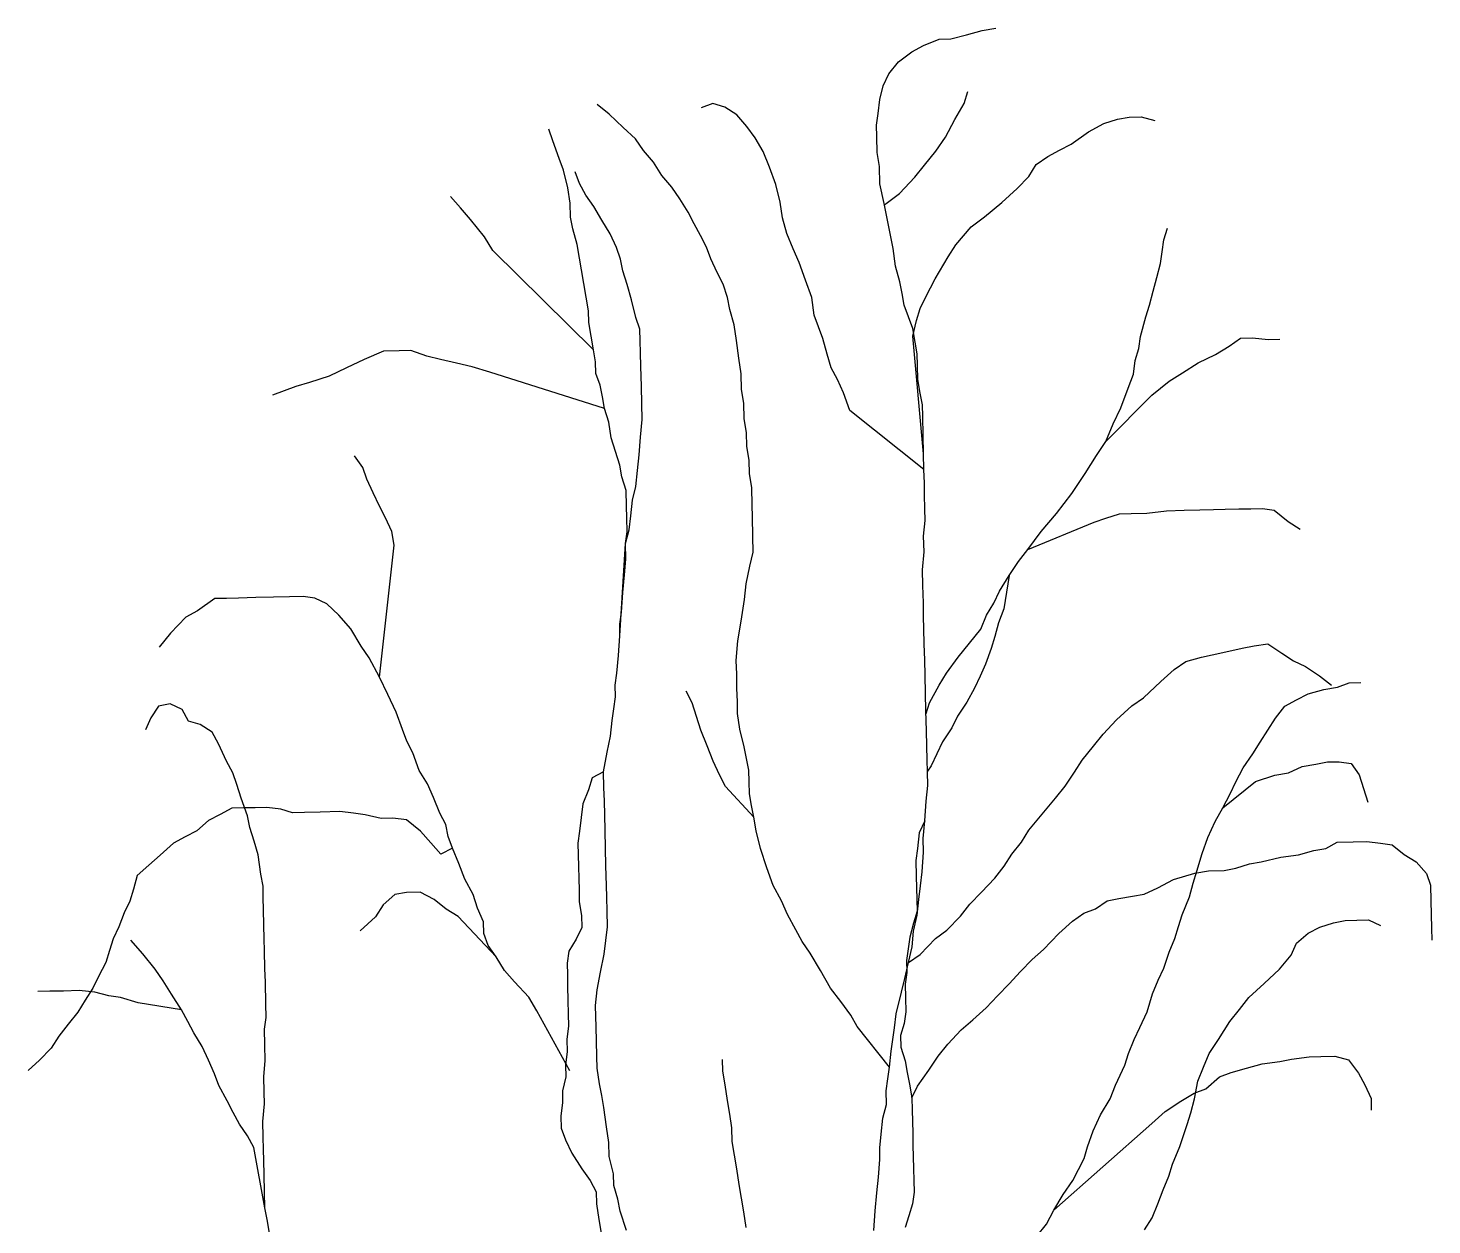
# Model space of a CAD drawing. Header units: metres. Extents: x -2 to 2.7, y 0 to 12.9.
# Drawn here: x -1.154 to 2.045, y 10.145 to 12.871 of the extents above; entities that cross this region are included whole.
import ezdxf

# ---------------------------------------------------------------- set-up
doc = ezdxf.new("R2010")
doc.units = ezdxf.units.M
doc.header["$LTSCALE"] = 0.2

msp = doc.modelspace()

# ---------------------------------------------------------------- linework, layer by layer
for p, q in [((0.9839, 12.856), (1.0195, 12.8658)), ((1.0195, 12.8658), (1.0506, 12.871)), ((0.8597, 12.8172), (0.8862, 12.8313)), ((0.8862, 12.8313), (0.9216, 12.8456)), ((0.9216, 12.8456), (0.9484, 12.8462)), ((0.9484, 12.8462), (0.9839, 12.856)), ((0.829, 12.7941), (0.8597, 12.8172)), ((0.7945, 12.7396), (0.8073, 12.7668)), ((0.8073, 12.7668), (0.829, 12.7941)), ((0.7863, 12.7081), (0.7945, 12.7396)), ((0.4065, 12.6989), (0.3799, 12.6893)), ((0.4335, 12.6906), (0.4065, 12.6989)), ((0.7826, 12.6767), (0.7863, 12.7081)), ((0.9573, 12.6631), (0.9788, 12.6994)), ((0.9788, 12.6994), (0.9871, 12.7264)), ((0.1701, 12.6753), (0.1428, 12.6969)), ((0.2022, 12.6447), (0.1701, 12.6753)), ((0.4608, 12.6734), (0.4335, 12.6906)), ((0.4838, 12.6471), (0.4608, 12.6734)), ((0.7788, 12.6498), (0.7826, 12.6767)), ((1.3284, 12.6632), (1.3551, 12.6683)), ((1.3551, 12.6683), (1.3819, 12.669)), ((1.3819, 12.669), (1.4134, 12.6608)), ((0.042, 12.614), (0.0324, 12.6406)), ((0.2296, 12.6186), (0.2022, 12.6447)), ((0.5023, 12.6207), (0.4838, 12.6471)), ((0.7795, 12.623), (0.7788, 12.6498)), ((0.936, 12.6223), (0.9573, 12.6631)), ((1.2225, 12.607), (1.2621, 12.6347)), ((1.2621, 12.6347), (1.2974, 12.6535)), ((1.2974, 12.6535), (1.3284, 12.6632)), ((0.0563, 12.5741), (0.042, 12.614)), ((0.2482, 12.5922), (0.2296, 12.6186)), ((0.5209, 12.5899), (0.5023, 12.6207)), ((0.7803, 12.5873), (0.7795, 12.623)), ((0.9144, 12.5905), (0.936, 12.6223)), ((1.196, 12.5929), (1.2225, 12.607)), ((0.0659, 12.5475), (0.0563, 12.5741)), ((0.2711, 12.5659), (0.2482, 12.5922)), ((0.5352, 12.5545), (0.5209, 12.5899)), ((0.7856, 12.5561), (0.7803, 12.5873)), ((0.8883, 12.5586), (0.9144, 12.5905)), ((1.1431, 12.5603), (1.1695, 12.5788)), ((1.1695, 12.5788), (1.196, 12.5929)), ((0.0758, 12.5075), (0.0659, 12.5475)), ((0.1024, 12.5171), (0.0928, 12.5437)), ((0.2898, 12.5351), (0.2711, 12.5659)), ((0.5496, 12.5146), (0.5352, 12.5545)), ((0.7865, 12.5159), (0.7856, 12.5561)), ((0.8666, 12.5312), (0.8883, 12.5586)), ((1.1259, 12.5331), (1.1431, 12.5603)), ((0.0812, 12.4719), (0.0758, 12.5075)), ((0.1165, 12.4906), (0.1024, 12.5171)), ((0.3128, 12.5088), (0.2898, 12.5351)), ((0.3313, 12.4824), (0.3128, 12.5088)), ((0.5595, 12.4746), (0.5496, 12.5146)), ((0.7966, 12.4714), (0.7865, 12.5159)), ((0.8318, 12.4946), (0.8666, 12.5312)), ((1.0998, 12.5056), (1.1259, 12.5331)), ((-0.1689, 12.4613), (-0.1919, 12.4876)), ((0.135, 12.4643), (0.1165, 12.4906)), ((0.3499, 12.4516), (0.3313, 12.4824)), ((0.5649, 12.4389), (0.5595, 12.4746)), ((0.801, 12.4715), (0.8318, 12.4946)), ((1.0648, 12.4735), (1.0998, 12.5056)), ((-0.146, 12.4351), (-0.1689, 12.4613)), ((0.0819, 12.4406), (0.0812, 12.4719)), ((0.1536, 12.4334), (0.135, 12.4643)), ((0.364, 12.4251), (0.3499, 12.4516)), ((0.8017, 12.4447), (0.7966, 12.4714)), ((0.7973, 12.4676), (0.801, 12.4715)), ((0.8068, 12.418), (0.8017, 12.4447)), ((1.0253, 12.4412), (1.0648, 12.4735)), ((-0.1137, 12.3956), (-0.146, 12.4351)), ((0.0871, 12.4139), (0.0819, 12.4406)), ((0.0969, 12.3784), (0.0871, 12.4139)), ((0.1723, 12.4026), (0.1536, 12.4334)), ((0.3781, 12.3986), (0.364, 12.4251)), ((0.5747, 12.4034), (0.5649, 12.4389)), ((0.8169, 12.3691), (0.8068, 12.418)), ((0.9598, 12.377), (0.9946, 12.4181)), ((0.9946, 12.4181), (1.0253, 12.4412)), ((1.4335, 12.3885), (1.4418, 12.4156)), ((-0.0951, 12.3648), (-0.1137, 12.3956)), ((0.1865, 12.3716), (0.1723, 12.4026)), ((0.3921, 12.3722), (0.3781, 12.3986)), ((0.5889, 12.368), (0.5747, 12.4034)), ((1.4297, 12.3616), (1.4335, 12.3885)), ((0.134, 12.1378), (-0.0951, 12.3648)), ((0.1021, 12.3472), (0.0969, 12.3784)), ((0.1072, 12.3205), (0.1021, 12.3472)), ((0.196, 12.345), (0.1865, 12.3716)), ((0.4017, 12.3456), (0.3921, 12.3722)), ((0.6031, 12.337), (0.5889, 12.368)), ((0.8224, 12.329), (0.8169, 12.3691)), ((0.9125, 12.2999), (0.9426, 12.3498)), ((0.9426, 12.3498), (0.9598, 12.377)), ((1.4258, 12.3347), (1.4297, 12.3616)), ((0.1124, 12.2893), (0.1072, 12.3205)), ((0.2012, 12.3183), (0.196, 12.345)), ((0.2109, 12.2873), (0.2012, 12.3183)), ((0.4159, 12.3146), (0.4017, 12.3456)), ((0.4299, 12.2881), (0.4159, 12.3146)), ((0.6175, 12.2972), (0.6031, 12.337)), ((0.8322, 12.2934), (0.8224, 12.329)), ((1.4177, 12.3032), (1.4258, 12.3347)), ((0.1177, 12.2582), (0.1124, 12.2893)), ((0.2207, 12.2517), (0.2109, 12.2873)), ((0.4396, 12.2571), (0.4299, 12.2881)), ((0.6319, 12.2573), (0.6175, 12.2972)), ((0.8373, 12.2667), (0.8322, 12.2934)), ((0.8912, 12.2591), (0.9125, 12.2999)), ((1.4095, 12.2717), (1.4177, 12.3032)), ((0.1229, 12.227), (0.1177, 12.2582)), ((0.2306, 12.2117), (0.2207, 12.2517)), ((0.4447, 12.2304), (0.4396, 12.2571)), ((0.6373, 12.2172), (0.6319, 12.2573)), ((0.8424, 12.24), (0.8373, 12.2667)), ((0.8784, 12.232), (0.8912, 12.2591)), ((1.4013, 12.2402), (1.4095, 12.2717)), ((0.1236, 12.2002), (0.1229, 12.227)), ((0.4545, 12.1948), (0.4447, 12.2304)), ((0.852, 12.2134), (0.8424, 12.24)), ((0.8701, 12.2049), (0.8784, 12.232)), ((1.393, 12.2132), (1.4013, 12.2402)), ((0.1288, 12.169), (0.1236, 12.2002)), ((0.2402, 12.1851), (0.2306, 12.2117)), ((0.4599, 12.1592), (0.4545, 12.1948)), ((0.6469, 12.1906), (0.6373, 12.2172)), ((0.6565, 12.164), (0.6469, 12.1906)), ((0.8616, 12.1868), (0.852, 12.2134)), ((0.8668, 12.1557), (0.8616, 12.1868)), ((0.862, 12.169), (0.8701, 12.2049)), ((1.3807, 12.1682), (1.393, 12.2132)), ((0.134, 12.1378), (0.1288, 12.169)), ((0.2408, 12.1583), (0.2402, 12.1851)), ((0.2415, 12.1315), (0.2408, 12.1583)), ((0.4653, 12.1191), (0.4599, 12.1592)), ((0.6663, 12.1284), (0.6565, 12.164)), ((0.8864, 11.9013), (0.862, 12.169)), ((0.872, 12.129), (0.8668, 12.1557)), ((1.3769, 12.1412), (1.3807, 12.1682)), ((1.5824, 12.1462), (1.6088, 12.1648)), ((1.6088, 12.1648), (1.6356, 12.1654)), ((1.6356, 12.1654), (1.6715, 12.1618)), ((1.6715, 12.1618), (1.6983, 12.1625)), ((-0.3443, 12.1352), (-0.3886, 12.1162)), ((-0.3086, 12.136), (-0.3443, 12.1352)), ((-0.2818, 12.1367), (-0.3086, 12.136)), ((-0.2457, 12.1241), (-0.2818, 12.1367)), ((-0.2142, 12.116), (-0.2457, 12.1241)), ((0.1391, 12.1111), (0.134, 12.1378)), ((0.2422, 12.1002), (0.2415, 12.1315)), ((0.676, 12.0974), (0.6663, 12.1284)), ((0.8726, 12.1022), (0.872, 12.129)), ((1.3686, 12.1142), (1.3769, 12.1412)), ((1.5118, 12.1088), (1.5516, 12.1276)), ((1.5516, 12.1276), (1.5824, 12.1462)), ((-0.4284, 12.0973), (-0.4681, 12.0785)), ((-0.3886, 12.1162), (-0.4284, 12.0973)), ((-0.1782, 12.1079), (-0.2142, 12.116)), ((-0.1423, 12.0998), (-0.1782, 12.1079)), ((-0.1017, 12.0874), (-0.1423, 12.0998)), ((0.1398, 12.0843), (0.1391, 12.1111)), ((0.2433, 12.0556), (0.2422, 12.1002)), ((0.4707, 12.0834), (0.4653, 12.1191)), ((0.6901, 12.0709), (0.676, 12.0974)), ((0.8734, 12.0709), (0.8726, 12.1022)), ((1.3649, 12.0828), (1.3686, 12.1142)), ((1.4766, 12.0856), (1.5118, 12.1088)), ((-0.5125, 12.064), (-0.5436, 12.0543)), ((-0.4681, 12.0785), (-0.5125, 12.064)), ((0.1596, 12.0043), (-0.1017, 12.0874)), ((0.1494, 12.0577), (0.1398, 12.0843)), ((0.4715, 12.0477), (0.4707, 12.0834)), ((0.7042, 12.0399), (0.6901, 12.0709)), ((0.8786, 12.0397), (0.8734, 12.0709)), ((1.3523, 12.0512), (1.3649, 12.0828)), ((1.4063, 12.0347), (1.4458, 12.0669)), ((1.4458, 12.0669), (1.4766, 12.0856)), ((-0.5702, 12.0447), (-0.5968, 12.0351)), ((-0.5436, 12.0543), (-0.5702, 12.0447)), ((0.1545, 12.031), (0.1494, 12.0577)), ((0.1596, 12.0043), (0.1545, 12.031)), ((0.2443, 12.0153), (0.2433, 12.0556)), ((0.4768, 12.0165), (0.4715, 12.0477)), ((0.7186, 12), (0.7042, 12.0399)), ((0.8837, 12.013), (0.8786, 12.0397)), ((1.3016, 11.9293), (1.4063, 12.0347)), ((1.3355, 12.0061), (1.3523, 12.0512)), ((0.1693, 11.9733), (0.1596, 12.0043)), ((0.2452, 11.9796), (0.2443, 12.0153)), ((0.4776, 11.9808), (0.4768, 12.0165)), ((0.8873, 11.8655), (0.7186, 12)), ((0.8844, 11.9862), (0.8837, 12.013)), ((1.3185, 11.9699), (1.3355, 12.0061)), ((0.1747, 11.9376), (0.1693, 11.9733)), ((0.2417, 11.9393), (0.2452, 11.9796)), ((0.4829, 11.9496), (0.4776, 11.9808)), ((0.8864, 11.9013), (0.8844, 11.9862)), ((1.3016, 11.9293), (1.3185, 11.9699)), ((0.1843, 11.9066), (0.1747, 11.9376)), ((0.2382, 11.8989), (0.2417, 11.9393)), ((0.4836, 11.9183), (0.4829, 11.9496)), ((0.194, 11.8755), (0.1843, 11.9066)), ((0.2346, 11.8631), (0.2382, 11.8989)), ((0.4889, 11.8872), (0.4836, 11.9183)), ((0.8873, 11.8655), (0.8864, 11.9013)), ((1.28, 11.8975), (1.3016, 11.9293)), ((-0.3915, 11.8702), (-0.4101, 11.8966)), ((-0.382, 11.8436), (-0.3915, 11.8702)), ((0.1992, 11.8488), (0.194, 11.8755)), ((0.4896, 11.8559), (0.4889, 11.8872)), ((1.2542, 11.8566), (1.28, 11.8975)), ((-0.3678, 11.8127), (-0.382, 11.8436)), ((0.2089, 11.8177), (0.1992, 11.8488)), ((0.231, 11.8272), (0.2346, 11.8631)), ((0.4948, 11.8247), (0.4896, 11.8559)), ((0.8881, 11.8343), (0.8873, 11.8655)), ((1.224, 11.8111), (1.2542, 11.8566)), ((-0.3536, 11.7817), (-0.3678, 11.8127)), ((0.2097, 11.782), (0.2089, 11.8177)), ((0.2228, 11.7957), (0.231, 11.8272)), ((0.4958, 11.7845), (0.4948, 11.8247)), ((0.8887, 11.8075), (0.8881, 11.8343)), ((0.8895, 11.7762), (0.8887, 11.8075)), ((1.1893, 11.7656), (1.224, 11.8111)), ((-0.3396, 11.7552), (-0.3536, 11.7817)), ((0.2104, 11.7552), (0.2097, 11.782)), ((0.2192, 11.7599), (0.2228, 11.7957)), ((0.4965, 11.7577), (0.4958, 11.7845)), ((0.8901, 11.7494), (0.8895, 11.7762)), ((1.395, 11.7661), (1.4395, 11.7717)), ((1.4395, 11.7717), (1.4798, 11.7726)), ((1.4798, 11.7726), (1.5155, 11.7735)), ((1.5155, 11.7735), (1.5468, 11.7743)), ((1.5468, 11.7743), (1.5736, 11.7749)), ((1.5736, 11.7749), (1.6049, 11.7757)), ((1.6049, 11.7757), (1.6317, 11.7763)), ((1.6317, 11.7763), (1.6585, 11.777)), ((1.6585, 11.777), (1.6854, 11.7732)), ((1.6854, 11.7732), (1.7173, 11.7471)), ((-0.3254, 11.7243), (-0.3396, 11.7552)), ((0.2111, 11.7239), (0.2104, 11.7552)), ((0.2155, 11.7285), (0.2192, 11.7599)), ((0.4976, 11.713), (0.4965, 11.7577)), ((0.8865, 11.7135), (0.8901, 11.7494)), ((1.1242, 11.6835), (1.2747, 11.7453)), ((1.1545, 11.7245), (1.1893, 11.7656)), ((1.2747, 11.7453), (1.3013, 11.7549)), ((1.3013, 11.7549), (1.3324, 11.7646)), ((1.3324, 11.7646), (1.3592, 11.7652)), ((1.3592, 11.7652), (1.395, 11.7661)), ((1.7173, 11.7471), (1.7446, 11.7299)), ((-0.3202, 11.6931), (-0.3254, 11.7243)), ((0.2073, 11.697), (0.2155, 11.7285)), ((0.2073, 11.697), (0.2111, 11.7239)), ((0.4984, 11.6772), (0.4976, 11.713)), ((0.8874, 11.6778), (0.8865, 11.7135)), ((1.1242, 11.6835), (1.1545, 11.7245)), ((-0.3531, 11.3927), (-0.3202, 11.6931)), ((0.1946, 11.4865), (0.2073, 11.697)), ((0.2082, 11.6612), (0.2073, 11.697)), ((0.4903, 11.6457), (0.4984, 11.6772)), ((0.8839, 11.6374), (0.8874, 11.6778)), ((1.1025, 11.6562), (1.1242, 11.6835)), ((0.2046, 11.6254), (0.2082, 11.6612)), ((0.4823, 11.6053), (0.4903, 11.6457)), ((1.081, 11.6243), (1.1025, 11.6562)), ((0.2011, 11.5851), (0.2046, 11.6254)), ((0.8848, 11.6017), (0.8839, 11.6374)), ((1.0595, 11.5881), (1.081, 11.6243)), ((1.081, 11.6243), (1.0694, 11.5481)), ((0.1977, 11.5403), (0.2011, 11.5851)), ((0.4787, 11.5695), (0.4823, 11.6053)), ((0.8858, 11.5615), (0.8848, 11.6017)), ((1.0467, 11.5609), (1.0595, 11.5881)), ((-0.7285, 11.5714), (-0.7681, 11.5436)), ((-0.7017, 11.572), (-0.7285, 11.5714)), ((-0.6749, 11.5727), (-0.7017, 11.572)), ((-0.6347, 11.5737), (-0.6749, 11.5727)), ((-0.5945, 11.5747), (-0.6347, 11.5737)), ((-0.5587, 11.5755), (-0.5945, 11.5747)), ((-0.5275, 11.5763), (-0.5587, 11.5755)), ((-0.5005, 11.5725), (-0.5275, 11.5763)), ((-0.4734, 11.5597), (-0.5005, 11.5725)), ((-0.4459, 11.5336), (-0.4734, 11.5597)), ((0.471, 11.5201), (0.4787, 11.5695)), ((0.8865, 11.5302), (0.8858, 11.5615)), ((1.0295, 11.5337), (1.0467, 11.5609)), ((1.0694, 11.5481), (1.0568, 11.5164)), ((-0.7946, 11.5295), (-0.8295, 11.4929)), ((-0.7681, 11.5436), (-0.7946, 11.5295)), ((-0.4184, 11.5029), (-0.4459, 11.5336)), ((0.1939, 11.5133), (0.1977, 11.5403)), ((0.4631, 11.4752), (0.471, 11.5201)), ((0.8872, 11.5034), (0.8865, 11.5302)), ((1.0169, 11.5021), (1.0295, 11.5337)), ((1.0568, 11.5164), (1.0486, 11.485)), ((-0.8295, 11.4929), (-0.8555, 11.461)), ((-0.3951, 11.4633), (-0.4184, 11.5029)), ((0.1912, 11.4417), (0.1946, 11.4865)), ((0.1946, 11.4865), (0.1939, 11.5133)), ((0.888, 11.4676), (0.8872, 11.5034)), ((0.9908, 11.4701), (1.0169, 11.5021)), ((1.0486, 11.485), (1.0403, 11.4579)), ((-0.3765, 11.4369), (-0.3951, 11.4633)), ((0.4597, 11.4304), (0.4631, 11.4752)), ((0.8889, 11.4319), (0.888, 11.4676)), ((0.9648, 11.4382), (0.9908, 11.4701)), ((1.0403, 11.4579), (1.0278, 11.4219)), ((1.5681, 11.4484), (1.6126, 11.4584)), ((1.6126, 11.4584), (1.6393, 11.4636)), ((1.6393, 11.4636), (1.6705, 11.4688)), ((1.6705, 11.4688), (1.7023, 11.4472)), ((-0.3531, 11.3927), (-0.3765, 11.4369)), ((0.1877, 11.4014), (0.1912, 11.4417)), ((0.4605, 11.3991), (0.4597, 11.4304)), ((0.8898, 11.3961), (0.8889, 11.4319)), ((0.9388, 11.4018), (0.9648, 11.4382)), ((1.0278, 11.4219), (1.015, 11.3947)), ((1.4573, 11.4099), (1.4837, 11.4285)), ((1.4837, 11.4285), (1.5192, 11.4383)), ((1.5192, 11.4383), (1.5681, 11.4484)), ((1.7023, 11.4472), (1.7295, 11.43)), ((1.7295, 11.43), (1.7567, 11.4172)), ((-0.3342, 11.353), (-0.3531, 11.3927)), ((0.1839, 11.3745), (0.1877, 11.4014)), ((0.4612, 11.3678), (0.4605, 11.3991)), ((0.8908, 11.3559), (0.8898, 11.3961)), ((0.9216, 11.3746), (0.9388, 11.4018)), ((1.015, 11.3947), (1.0023, 11.3676)), ((1.4267, 11.3824), (1.4573, 11.4099)), ((1.7567, 11.4172), (1.7885, 11.3956)), ((1.7885, 11.3956), (1.8158, 11.374)), ((0.1845, 11.3477), (0.1839, 11.3745)), ((0.3592, 11.3341), (0.3452, 11.3605)), ((0.462, 11.3366), (0.4612, 11.3678)), ((0.8917, 11.3157), (0.8908, 11.3559)), ((0.9002, 11.3338), (0.9216, 11.3746)), ((1.0023, 11.3676), (0.9851, 11.3359)), ((1.3873, 11.3456), (1.4267, 11.3824)), ((1.7627, 11.3548), (1.7982, 11.3646)), ((1.7982, 11.3646), (1.8294, 11.3698)), ((1.8294, 11.3698), (1.856, 11.3794)), ((1.856, 11.3794), (1.8828, 11.3801)), ((-0.8567, 11.3268), (-0.874, 11.2996)), ((-0.83, 11.332), (-0.8567, 11.3268)), ((-0.8029, 11.3192), (-0.83, 11.332)), ((-0.3154, 11.3132), (-0.3342, 11.353)), ((0.1807, 11.3208), (0.1845, 11.3477)), ((0.3689, 11.303), (0.3592, 11.3341)), ((0.4627, 11.3097), (0.462, 11.3366)), ((0.8919, 11.3097), (0.9002, 11.3338)), ((0.9851, 11.3359), (0.9636, 11.304)), ((1.3259, 11.295), (1.3609, 11.3271)), ((1.3609, 11.3271), (1.3873, 11.3456)), ((1.688, 11.2993), (1.7097, 11.3267)), ((1.7097, 11.3267), (1.7362, 11.3407)), ((1.7362, 11.3407), (1.7627, 11.3548)), ((-0.874, 11.2996), (-0.8867, 11.2725)), ((-0.7888, 11.2927), (-0.8029, 11.3192)), ((-0.7618, 11.2844), (-0.7888, 11.2927)), ((-0.301, 11.2733), (-0.3154, 11.3132)), ((0.1733, 11.258), (0.1769, 11.2939)), ((0.1769, 11.2939), (0.1807, 11.3208)), ((0.3786, 11.2719), (0.3689, 11.303)), ((0.468, 11.2741), (0.4627, 11.3097)), ((0.8928, 11.271), (0.8917, 11.3157)), ((0.9636, 11.304), (0.9508, 11.2769)), ((1.2954, 11.2629), (1.3259, 11.295)), ((1.6708, 11.2721), (1.688, 11.2993)), ((-0.7346, 11.2672), (-0.7618, 11.2844)), ((-0.7205, 11.2407), (-0.7346, 11.2672)), ((-0.2914, 11.2467), (-0.301, 11.2733)), ((0.3929, 11.2365), (0.3786, 11.2719)), ((0.4779, 11.2341), (0.468, 11.2741)), ((0.8937, 11.2353), (0.8928, 11.271)), ((0.9508, 11.2769), (0.9292, 11.2451)), ((1.2737, 11.2356), (1.2954, 11.2629)), ((1.6536, 11.2448), (1.6708, 11.2721)), ((-0.7017, 11.2009), (-0.7205, 11.2407)), ((-0.2774, 11.2202), (-0.2914, 11.2467)), ((0.1652, 11.222), (0.1733, 11.258)), ((0.4072, 11.2011), (0.3929, 11.2365)), ((0.483, 11.2074), (0.4779, 11.2341)), ((0.8945, 11.204), (0.8937, 11.2353)), ((0.9292, 11.2451), (0.9165, 11.2179)), ((1.2477, 11.2036), (1.2737, 11.2356)), ((1.6363, 11.2176), (1.6536, 11.2448)), ((-0.6876, 11.1745), (-0.7017, 11.2009)), ((-0.263, 11.1803), (-0.2774, 11.2202)), ((0.1574, 11.1771), (0.1652, 11.222)), ((0.4213, 11.1701), (0.4072, 11.2011)), ((0.4882, 11.1807), (0.483, 11.2074)), ((0.8951, 11.1772), (0.8945, 11.204)), ((0.9165, 11.2179), (0.9037, 11.1908)), ((1.2305, 11.1764), (1.2477, 11.2036)), ((1.6148, 11.1857), (1.6363, 11.2176)), ((1.78, 11.1942), (1.8067, 11.1994)), ((1.8067, 11.1994), (1.8335, 11.2)), ((1.8335, 11.2), (1.8604, 11.1962)), ((1.8604, 11.1962), (1.8789, 11.1698)), ((-0.678, 11.1479), (-0.6876, 11.1745)), ((-0.2443, 11.1495), (-0.263, 11.1803)), ((0.1309, 11.1631), (0.1226, 11.136)), ((0.1574, 11.1771), (0.1309, 11.1631)), ((0.1582, 11.1414), (0.1574, 11.1771)), ((0.4354, 11.1436), (0.4213, 11.1701)), ((0.4888, 11.1539), (0.4882, 11.1807)), ((0.9037, 11.1908), (0.8951, 11.1781)), ((0.8959, 11.1459), (0.8951, 11.1772)), ((1.2089, 11.1446), (1.2305, 11.1764)), ((1.5976, 11.154), (1.6148, 11.1857)), ((1.6423, 11.1551), (1.6867, 11.1696)), ((1.6867, 11.1696), (1.7179, 11.1748)), ((1.7179, 11.1748), (1.7488, 11.189)), ((1.7488, 11.189), (1.78, 11.1942)), ((1.8789, 11.1698), (1.8886, 11.1388)), ((-0.6683, 11.1168), (-0.678, 11.1479)), ((-0.2302, 11.1185), (-0.2443, 11.1495)), ((0.1226, 11.136), (0.11, 11.1044)), ((0.159, 11.1101), (0.1582, 11.1414)), ((0.4997, 11.0737), (0.4354, 11.1436)), ((0.4895, 11.1271), (0.4888, 11.1539)), ((0.8923, 11.11), (0.8959, 11.1459)), ((1.1872, 11.1172), (1.2089, 11.1446)), ((1.5678, 11.0952), (1.6423, 11.1551)), ((1.5849, 11.1269), (1.5976, 11.154)), ((1.8886, 11.1388), (1.8983, 11.1077)), ((-0.6539, 11.0769), (-0.6683, 11.1168)), ((-0.2159, 11.0831), (-0.2302, 11.1185)), ((0.11, 11.1044), (0.1063, 11.073)), ((0.1598, 11.0788), (0.159, 11.1101)), ((0.4946, 11.1004), (0.4895, 11.1271)), ((0.4997, 11.0737), (0.4946, 11.1004)), ((0.8889, 11.0653), (0.8923, 11.11)), ((1.1568, 11.0807), (1.1872, 11.1172)), ((1.5678, 11.0952), (1.5849, 11.1269)), ((-0.7166, 11.0799), (-0.7431, 11.0658)), ((-0.6901, 11.0939), (-0.7166, 11.0799)), ((-0.6633, 11.0946), (-0.6901, 11.0939)), ((-0.6365, 11.0952), (-0.6633, 11.0946)), ((-0.6488, 11.0502), (-0.6539, 11.0769)), ((-0.6097, 11.0959), (-0.6365, 11.0952)), ((-0.5783, 11.0922), (-0.6097, 11.0959)), ((-0.5513, 11.0839), (-0.5783, 11.0922)), ((-0.5244, 11.0845), (-0.5513, 11.0839)), ((-0.4887, 11.0854), (-0.5244, 11.0845)), ((-0.444, 11.0865), (-0.4887, 11.0854)), ((-0.4126, 11.0828), (-0.444, 11.0865)), ((-0.3857, 11.079), (-0.4126, 11.0828)), ((-0.3497, 11.0709), (-0.3857, 11.079)), ((-0.3229, 11.0716), (-0.3497, 11.0709)), ((-0.2915, 11.0678), (-0.3229, 11.0716)), ((-0.2596, 11.0418), (-0.2915, 11.0678)), ((-0.2019, 11.0566), (-0.2159, 11.0831)), ((0.1063, 11.073), (0.1025, 11.0417)), ((0.1606, 11.0431), (0.1598, 11.0788)), ((0.5049, 11.0425), (0.4997, 11.0737)), ((1.1264, 11.0442), (1.1568, 11.0807)), ((1.5507, 11.0635), (1.5678, 11.0952)), ((-0.7693, 11.0428), (-0.7958, 11.0288)), ((-0.7431, 11.0658), (-0.7693, 11.0428)), ((-0.6391, 11.0192), (-0.6488, 11.0502)), ((-0.2366, 11.0155), (-0.2596, 11.0418)), ((-0.1967, 11.0299), (-0.2019, 11.0566)), ((0.1025, 11.0417), (0.0987, 11.0147)), ((0.1616, 11.0029), (0.1606, 11.0431)), ((0.5148, 11.0025), (0.5049, 11.0425)), ((0.8761, 11.0381), (0.8725, 11.0023)), ((0.8889, 11.0653), (0.8761, 11.0381)), ((0.8854, 11.0249), (0.8889, 11.0653)), ((1.1091, 11.017), (1.1264, 11.0442)), ((1.5337, 11.0273), (1.5507, 11.0635)), ((-0.8223, 11.0147), (-0.8529, 10.9871)), ((-0.7958, 11.0288), (-0.8223, 11.0147)), ((-0.6294, 10.9881), (-0.6391, 11.0192)), ((-0.2136, 10.9893), (-0.2366, 11.0155)), ((-0.1871, 11.0033), (-0.2136, 10.9893)), ((-0.1871, 11.0033), (-0.1967, 11.0299)), ((-0.1729, 10.9679), (-0.1871, 11.0033)), ((0.0987, 11.0147), (0.0994, 10.9879)), ((0.8862, 10.9937), (0.8854, 11.0249)), ((1.0875, 10.9896), (1.1091, 11.017)), ((1.5211, 10.9912), (1.5337, 11.0273)), ((1.8025, 11.0025), (1.829, 11.0166)), ((1.829, 11.0166), (1.8648, 11.0175)), ((1.8648, 11.0175), (1.896, 11.0182)), ((1.896, 11.0182), (1.9274, 11.0145)), ((1.9274, 11.0145), (1.9543, 11.0107)), ((1.9543, 11.0107), (1.9817, 10.989)), ((-0.8529, 10.9871), (-0.8792, 10.9641)), ((-0.6239, 10.9435), (-0.6294, 10.9881)), ((0.0994, 10.9879), (0.1, 10.9611)), ((0.1626, 10.9626), (0.1616, 11.0029)), ((0.5293, 10.9581), (0.5148, 11.0025)), ((0.8725, 11.0023), (0.8687, 10.9753)), ((0.8687, 10.9753), (0.8696, 10.9396)), ((0.8828, 10.9489), (0.8862, 10.9937)), ((1.0702, 10.9624), (1.0875, 10.9896)), ((1.5087, 10.9507), (1.5211, 10.9912)), ((1.629, 10.967), (1.6557, 10.9721)), ((1.6557, 10.9721), (1.7002, 10.9822)), ((1.7002, 10.9822), (1.7403, 10.9876)), ((1.7403, 10.9876), (1.7758, 10.9974)), ((1.7758, 10.9974), (1.8025, 11.0025)), ((1.9817, 10.989), (2.0089, 10.9718)), ((2.0089, 10.9718), (2.0319, 10.9455)), ((-0.9055, 10.9411), (-0.9137, 10.9096)), ((-0.8792, 10.9641), (-0.9055, 10.9411)), ((-0.6187, 10.9168), (-0.6239, 10.9435)), ((-0.1586, 10.9325), (-0.1729, 10.9679)), ((0.1, 10.9611), (0.1007, 10.9343)), ((0.1637, 10.918), (0.1626, 10.9626)), ((0.5437, 10.9183), (0.5293, 10.9581)), ((0.8696, 10.9396), (0.8702, 10.9128)), ((0.8791, 10.9175), (0.8828, 10.9489)), ((1.0485, 10.935), (1.0702, 10.9624)), ((1.4555, 10.9315), (1.5043, 10.9461)), ((1.5004, 10.9236), (1.5087, 10.9507)), ((1.5043, 10.9461), (1.5355, 10.9513)), ((1.5355, 10.9513), (1.5712, 10.9522)), ((1.5712, 10.9522), (1.598, 10.9573)), ((1.598, 10.9573), (1.629, 10.967)), ((2.0319, 10.9455), (2.0415, 10.9189)), ((-0.9137, 10.9096), (-0.9219, 10.8826)), ((-0.6181, 10.89), (-0.6187, 10.9168)), ((-0.1398, 10.8972), (-0.1586, 10.9325)), ((0.1007, 10.9343), (0.1013, 10.9075)), ((0.1013, 10.9075), (0.102, 10.8807)), ((0.1643, 10.8911), (0.1637, 10.918)), ((0.5625, 10.8829), (0.5437, 10.9183)), ((0.8702, 10.9128), (0.8709, 10.886)), ((0.8754, 10.8861), (0.8791, 10.9175)), ((1.018, 10.903), (1.0485, 10.935)), ((1.3892, 10.8986), (1.4202, 10.9127)), ((1.4202, 10.9127), (1.4555, 10.9315)), ((1.4922, 10.8921), (1.5004, 10.9236)), ((2.0415, 10.9189), (2.0424, 10.8832)), ((-0.9219, 10.8826), (-0.9347, 10.8555)), ((-0.6174, 10.8632), (-0.6181, 10.89)), ((-0.3187, 10.8973), (-0.345, 10.8743)), ((-0.292, 10.9024), (-0.3187, 10.8973)), ((-0.2607, 10.9032), (-0.292, 10.9024)), ((-0.229, 10.886), (-0.2607, 10.9032)), ((-0.2016, 10.8644), (-0.229, 10.886)), ((-0.1301, 10.8661), (-0.1398, 10.8972)), ((0.102, 10.8807), (0.1072, 10.8495)), ((0.1651, 10.8599), (0.1643, 10.8911)), ((0.5766, 10.852), (0.5625, 10.8829)), ((0.8709, 10.886), (0.8715, 10.8592)), ((0.8718, 10.8502), (0.8754, 10.8861)), ((0.9702, 10.8481), (0.9919, 10.8755)), ((0.9919, 10.8755), (1.018, 10.903)), ((1.2783, 10.8646), (1.3047, 10.8831)), ((1.3047, 10.8831), (1.3314, 10.8882)), ((1.3314, 10.8882), (1.3625, 10.8935)), ((1.3625, 10.8935), (1.3892, 10.8986)), ((1.4753, 10.8515), (1.4922, 10.8921)), ((2.0424, 10.8832), (2.0432, 10.8519)), ((-0.9347, 10.8555), (-0.9473, 10.8239)), ((-0.6166, 10.8274), (-0.6174, 10.8632)), ((-0.3622, 10.847), (-0.3972, 10.8149)), ((-0.345, 10.8743), (-0.3622, 10.847)), ((-0.1744, 10.8471), (-0.2016, 10.8644)), ((-0.0872, 10.7554), (-0.1744, 10.8471)), ((-0.116, 10.8351), (-0.1301, 10.8661)), ((0.1072, 10.8495), (0.1079, 10.8227)), ((0.166, 10.8241), (0.1651, 10.8599)), ((0.5954, 10.8167), (0.5766, 10.852)), ((0.8715, 10.8592), (0.8633, 10.8321)), ((0.8637, 10.8143), (0.8718, 10.8502)), ((0.9397, 10.8161), (0.9702, 10.8481)), ((1.2253, 10.8365), (1.2517, 10.855)), ((1.2517, 10.855), (1.2783, 10.8646)), ((1.467, 10.8245), (1.4753, 10.8515)), ((2.0432, 10.8519), (2.0439, 10.8206)), ((-0.9473, 10.8239), (-0.9601, 10.7967)), ((-0.6158, 10.7962), (-0.6166, 10.8274)), ((-0.1153, 10.8083), (-0.116, 10.8351)), ((0.1079, 10.8227), (0.0951, 10.7956)), ((0.1623, 10.7927), (0.166, 10.8241)), ((0.6094, 10.7902), (0.5954, 10.8167)), ((0.8633, 10.8321), (0.8551, 10.8006)), ((0.8601, 10.7784), (0.8637, 10.8143)), ((0.9133, 10.7976), (0.9397, 10.8161)), ((1.1947, 10.8089), (1.2253, 10.8365)), ((1.4588, 10.7974), (1.467, 10.8245)), ((1.7625, 10.8093), (1.789, 10.8234)), ((1.789, 10.8234), (1.8201, 10.8331)), ((1.8201, 10.8331), (1.8468, 10.8382)), ((1.8468, 10.8382), (1.8736, 10.8388)), ((1.8736, 10.8388), (1.9004, 10.8395)), ((1.9004, 10.8395), (1.9275, 10.8267)), ((2.0439, 10.8206), (2.0446, 10.7938)), ((-0.9601, 10.7967), (-0.9684, 10.7697)), ((-0.8922, 10.7626), (-0.9198, 10.7932)), ((-0.6151, 10.7694), (-0.6158, 10.7962)), ((-0.1057, 10.7817), (-0.1153, 10.8083)), ((-0.0872, 10.7554), (-0.1057, 10.7817)), ((0.0951, 10.7956), (0.0779, 10.7683)), ((0.1585, 10.7613), (0.1623, 10.7927)), ((0.628, 10.7638), (0.6094, 10.7902)), ((0.8551, 10.8006), (0.8513, 10.7737)), ((0.8784, 10.761), (0.9133, 10.7976)), ((1.1598, 10.7723), (1.1947, 10.8089)), ((1.4461, 10.7658), (1.4588, 10.7974)), ((1.7235, 10.7592), (1.7362, 10.7863)), ((1.7362, 10.7863), (1.7625, 10.8093)), ((-0.9684, 10.7697), (-0.9767, 10.7427)), ((-0.8645, 10.7275), (-0.8922, 10.7626)), ((-0.6142, 10.7291), (-0.6151, 10.7694)), ((-0.0686, 10.7245), (-0.0872, 10.7554)), ((0.0779, 10.7683), (0.0741, 10.7414)), ((0.1506, 10.7209), (0.1585, 10.7613)), ((0.6513, 10.7241), (0.628, 10.7638)), ((0.8513, 10.7737), (0.8475, 10.7468)), ((0.852, 10.7424), (0.8601, 10.7784)), ((0.852, 10.7424), (0.8784, 10.761)), ((1.1074, 10.7218), (1.1335, 10.7493)), ((1.1335, 10.7493), (1.1598, 10.7723)), ((1.4336, 10.7298), (1.4461, 10.7658)), ((1.6974, 10.7272), (1.7235, 10.7592)), ((-0.9767, 10.7427), (-0.9938, 10.711)), ((-0.846, 10.7011), (-0.8645, 10.7275)), ((-0.6134, 10.6979), (-0.6142, 10.7291)), ((-0.0456, 10.6983), (-0.0686, 10.7245)), ((0.0741, 10.7414), (0.0747, 10.7146)), ((0.1426, 10.6805), (0.1506, 10.7209)), ((0.6746, 10.6845), (0.6513, 10.7241)), ((0.844, 10.7065), (0.852, 10.7424)), ((0.8481, 10.72), (0.8443, 10.6931)), ((0.8475, 10.7468), (0.8481, 10.72)), ((1.0812, 10.6944), (1.1074, 10.7218)), ((1.4208, 10.7026), (1.4336, 10.7298)), ((1.6625, 10.6951), (1.6974, 10.7272)), ((-1.0065, 10.6838), (-1.0237, 10.6566)), ((-0.9938, 10.711), (-1.0065, 10.6838)), ((-0.8274, 10.6703), (-0.846, 10.7011)), ((-0.6122, 10.6487), (-0.6134, 10.6979)), ((-0.0134, 10.6633), (-0.0456, 10.6983)), ((0.0747, 10.7146), (0.0754, 10.6878)), ((0.0754, 10.6878), (0.0761, 10.6565)), ((0.6977, 10.6537), (0.6746, 10.6845)), ((0.8358, 10.675), (0.844, 10.7065)), ((0.8443, 10.6931), (0.845, 10.6618)), ((1.0551, 10.6669), (1.0812, 10.6944)), ((1.4082, 10.671), (1.4208, 10.7026)), ((1.6275, 10.6629), (1.6625, 10.6951)), ((-1.1047, 10.677), (-1.1315, 10.6763)), ((-1.0734, 10.6777), (-1.1047, 10.677)), ((-1.0377, 10.6786), (-1.0734, 10.6777)), ((-1.0237, 10.6566), (-1.041, 10.6293)), ((-1.0018, 10.675), (-1.0377, 10.6786)), ((-0.9703, 10.6668), (-1.0018, 10.675)), ((-0.9434, 10.663), (-0.9703, 10.6668)), ((-0.9029, 10.6506), (-0.9434, 10.663)), ((-0.8041, 10.6351), (-0.8274, 10.6703)), ((0.0052, 10.6324), (-0.0134, 10.6633)), ((0.0761, 10.6565), (0.0769, 10.6252)), ((0.139, 10.6446), (0.1426, 10.6805)), ((0.7208, 10.623), (0.6977, 10.6537)), ((0.8236, 10.6255), (0.8358, 10.675)), ((0.845, 10.6618), (0.8458, 10.6305)), ((1.0289, 10.6394), (1.0551, 10.6669)), ((1.3958, 10.6305), (1.4082, 10.671)), ((1.6058, 10.6356), (1.6275, 10.6629)), ((-1.041, 10.6293), (-1.0627, 10.602)), ((-0.8041, 10.6351), (-0.9029, 10.6506)), ((-0.7901, 10.6086), (-0.8041, 10.6351)), ((-0.6115, 10.6174), (-0.6122, 10.6487)), ((0.0801, 10.4956), (0.0052, 10.6324)), ((0.0769, 10.6252), (0.0776, 10.5984)), ((0.1402, 10.5955), (0.139, 10.6446)), ((0.7349, 10.5965), (0.7208, 10.623)), ((0.8199, 10.5941), (0.8236, 10.6255)), ((0.8458, 10.6305), (0.842, 10.6036)), ((0.9983, 10.6119), (1.0289, 10.6394)), ((1.3788, 10.5943), (1.3958, 10.6305)), ((1.5841, 10.6082), (1.6058, 10.6356)), ((-1.0627, 10.602), (-1.0843, 10.5746)), ((-0.776, 10.5821), (-0.7901, 10.6086)), ((-0.6153, 10.5905), (-0.6115, 10.6174)), ((-0.6144, 10.5548), (-0.6153, 10.5905)), ((0.0776, 10.5984), (0.0739, 10.567)), ((0.141, 10.5642), (0.1402, 10.5955)), ((0.8086, 10.5044), (0.7349, 10.5965)), ((0.8161, 10.5672), (0.8199, 10.5941)), ((0.842, 10.6036), (0.8337, 10.5766)), ((0.9415, 10.5568), (0.972, 10.5889)), ((0.972, 10.5889), (0.9983, 10.6119)), ((1.366, 10.5672), (1.3788, 10.5943)), ((1.5583, 10.5674), (1.5841, 10.6082)), ((-1.0843, 10.5746), (-1.1016, 10.5474)), ((-0.7574, 10.5513), (-0.776, 10.5821)), ((0.0739, 10.567), (0.0745, 10.5402)), ((0.1419, 10.5284), (0.141, 10.5642)), ((0.8122, 10.5403), (0.8161, 10.5672)), ((0.8337, 10.5766), (0.8344, 10.5498)), ((0.9198, 10.5295), (0.9415, 10.5568)), ((1.3534, 10.5355), (1.366, 10.5672)), ((1.5367, 10.5355), (1.5583, 10.5674)), ((-1.1016, 10.5474), (-1.1277, 10.5199)), ((-0.7432, 10.5203), (-0.7574, 10.5513)), ((-0.6135, 10.519), (-0.6144, 10.5548)), ((0.0745, 10.5402), (0.0708, 10.5088)), ((0.1425, 10.5016), (0.1419, 10.5284)), ((0.8086, 10.5044), (0.8122, 10.5403)), ((0.8344, 10.5498), (0.8441, 10.5187)), ((0.8982, 10.4977), (0.9198, 10.5295)), ((1.3451, 10.5085), (1.3534, 10.5355)), ((1.524, 10.5039), (1.5367, 10.5355)), ((1.7248, 10.5222), (1.7649, 10.5277)), ((1.7649, 10.5277), (1.7917, 10.5283)), ((1.7917, 10.5283), (1.823, 10.5291)), ((1.823, 10.5291), (1.8545, 10.5209)), ((-1.1277, 10.5199), (-1.154, 10.4969)), ((-0.7291, 10.4894), (-0.7432, 10.5203)), ((-0.6171, 10.4832), (-0.6135, 10.519)), ((0.0708, 10.5088), (0.0714, 10.482)), ((0.1478, 10.466), (0.1425, 10.5016)), ((0.4288, 10.4952), (0.4282, 10.522)), ((0.434, 10.464), (0.4288, 10.4952)), ((0.8048, 10.4775), (0.8086, 10.5044)), ((0.8441, 10.5187), (0.8492, 10.492)), ((0.8492, 10.492), (0.8543, 10.4653)), ((0.8723, 10.4613), (0.8982, 10.4977)), ((1.3238, 10.4633), (1.3451, 10.5085)), ((1.5114, 10.4723), (1.524, 10.5039)), ((1.5603, 10.4825), (1.5869, 10.492)), ((1.5869, 10.492), (1.6224, 10.5019)), ((1.6224, 10.5019), (1.658, 10.5117)), ((1.658, 10.5117), (1.6981, 10.5171)), ((1.6981, 10.5171), (1.7248, 10.5222)), ((1.8545, 10.5209), (1.8776, 10.4902)), ((-0.7195, 10.4628), (-0.7291, 10.4894)), ((-0.7007, 10.4275), (-0.7195, 10.4628)), ((-0.6163, 10.4474), (-0.6171, 10.4832)), ((0.0714, 10.482), (0.0633, 10.4505)), ((0.153, 10.4393), (0.1478, 10.466)), ((0.4394, 10.4284), (0.434, 10.464)), ((0.801, 10.4506), (0.8048, 10.4775)), ((0.8543, 10.4653), (0.8595, 10.4341)), ((0.8595, 10.4341), (0.8723, 10.4613)), ((1.3112, 10.4317), (1.3238, 10.4633)), ((1.5034, 10.4319), (1.5114, 10.4723)), ((1.5297, 10.4549), (1.5603, 10.4825)), ((1.8776, 10.4902), (1.8916, 10.4637)), ((1.8916, 10.4637), (1.9058, 10.4327)), ((-0.6867, 10.401), (-0.7007, 10.4275)), ((-0.6156, 10.4206), (-0.6163, 10.4474)), ((0.0633, 10.4505), (0.0639, 10.4237)), ((0.1581, 10.4126), (0.153, 10.4393)), ((0.4446, 10.3972), (0.4394, 10.4284)), ((0.8018, 10.4193), (0.801, 10.4506)), ((0.8595, 10.4341), (0.8602, 10.4073)), ((1.2897, 10.3954), (1.3112, 10.4317)), ((1.4723, 10.4267), (1.5031, 10.4453)), ((1.4952, 10.4004), (1.5034, 10.4319)), ((1.5031, 10.4453), (1.5297, 10.4549)), ((1.9058, 10.4327), (1.9065, 10.4059)), ((-0.6726, 10.3745), (-0.6867, 10.401)), ((-0.6191, 10.3803), (-0.6156, 10.4206)), ((0.0639, 10.4237), (0.0602, 10.3923)), ((0.1636, 10.368), (0.1581, 10.4126)), ((0.4498, 10.366), (0.4446, 10.3972)), ((0.7936, 10.3878), (0.8018, 10.4193)), ((0.8602, 10.4073), (0.8608, 10.3805)), ((1.2727, 10.3592), (1.2897, 10.3954)), ((1.4064, 10.3759), (1.437, 10.4035)), ((1.437, 10.4035), (1.4723, 10.4267)), ((1.487, 10.3734), (1.4952, 10.4004)), ((-0.6541, 10.3481), (-0.6726, 10.3745)), ((-0.6182, 10.3445), (-0.6191, 10.3803)), ((0.0602, 10.3923), (0.0609, 10.3655)), ((0.0609, 10.3655), (0.0705, 10.3389)), ((0.169, 10.3324), (0.1636, 10.368)), ((0.4506, 10.3347), (0.4498, 10.366)), ((0.79, 10.3519), (0.7936, 10.3878)), ((0.8608, 10.3805), (0.8615, 10.3537)), ((1.1832, 10.1782), (1.4064, 10.3759)), ((1.4703, 10.3238), (1.487, 10.3734)), ((-0.64, 10.3216), (-0.6541, 10.3481)), ((-0.6176, 10.3177), (-0.6182, 10.3445)), ((0.0705, 10.3389), (0.0846, 10.308)), ((0.1697, 10.3011), (0.169, 10.3324)), ((0.4558, 10.3036), (0.4506, 10.3347)), ((0.7863, 10.3206), (0.79, 10.3519)), ((0.8615, 10.3537), (0.8621, 10.3269)), ((1.2602, 10.3231), (1.2727, 10.3592)), ((-0.6143, 10.1837), (-0.64, 10.3216)), ((-0.6169, 10.2909), (-0.6176, 10.3177)), ((0.0846, 10.308), (0.1078, 10.2728)), ((0.1797, 10.2611), (0.1697, 10.3011)), ((0.4611, 10.2724), (0.4558, 10.3036)), ((0.7869, 10.2937), (0.7863, 10.3206)), ((0.8621, 10.3269), (0.8628, 10.3001)), ((0.8628, 10.3001), (0.8634, 10.2733)), ((1.2519, 10.2961), (1.2602, 10.3231)), ((1.4534, 10.2831), (1.4703, 10.3238)), ((-0.6162, 10.2596), (-0.6169, 10.2909)), ((0.1078, 10.2728), (0.1264, 10.2464)), ((0.4664, 10.2368), (0.4611, 10.2724)), ((0.7834, 10.2534), (0.7869, 10.2937)), ((0.8634, 10.2733), (0.8641, 10.2464)), ((1.2263, 10.2463), (1.2519, 10.2961)), ((1.4451, 10.2561), (1.4534, 10.2831)), ((-0.6152, 10.2194), (-0.6162, 10.2596)), ((0.1264, 10.2464), (0.1404, 10.2199)), ((0.1803, 10.2343), (0.1797, 10.2611)), ((0.4716, 10.2056), (0.4664, 10.2368)), ((0.7798, 10.2176), (0.7834, 10.2534)), ((0.8641, 10.2464), (0.8647, 10.2196)), ((1.2047, 10.2145), (1.2263, 10.2463)), ((1.4325, 10.2245), (1.4451, 10.2561)), ((-0.6143, 10.1837), (-0.6152, 10.2194)), ((0.1404, 10.2199), (0.1411, 10.1931)), ((0.19, 10.2032), (0.1803, 10.2343)), ((0.4769, 10.1744), (0.4716, 10.2056)), ((0.7764, 10.1772), (0.7798, 10.2176)), ((0.8647, 10.2196), (0.8609, 10.1927)), ((1.1832, 10.1782), (1.2047, 10.2145)), ((1.4198, 10.1929), (1.4325, 10.2245)), ((-0.6092, 10.157), (-0.6143, 10.1837)), ((0.1411, 10.1931), (0.1464, 10.1574)), ((0.1951, 10.1765), (0.19, 10.2032)), ((0.2096, 10.1322), (0.1951, 10.1765)), ((0.4822, 10.1388), (0.4769, 10.1744)), ((0.773, 10.1324), (0.7764, 10.1772)), ((0.8609, 10.1927), (0.8526, 10.1657)), ((1.1661, 10.1465), (1.1832, 10.1782)), ((1.4072, 10.1613), (1.4198, 10.1929)), ((-0.604, 10.1258), (-0.6092, 10.157)), ((0.1464, 10.1574), (0.1516, 10.1263)), ((0.8526, 10.1657), (0.8444, 10.1387)), ((1.1444, 10.1191), (1.1661, 10.1465)), ((1.3899, 10.134), (1.4072, 10.1613))]:
    msp.add_line(p, q)

doc.saveas('drawing.dxf')
